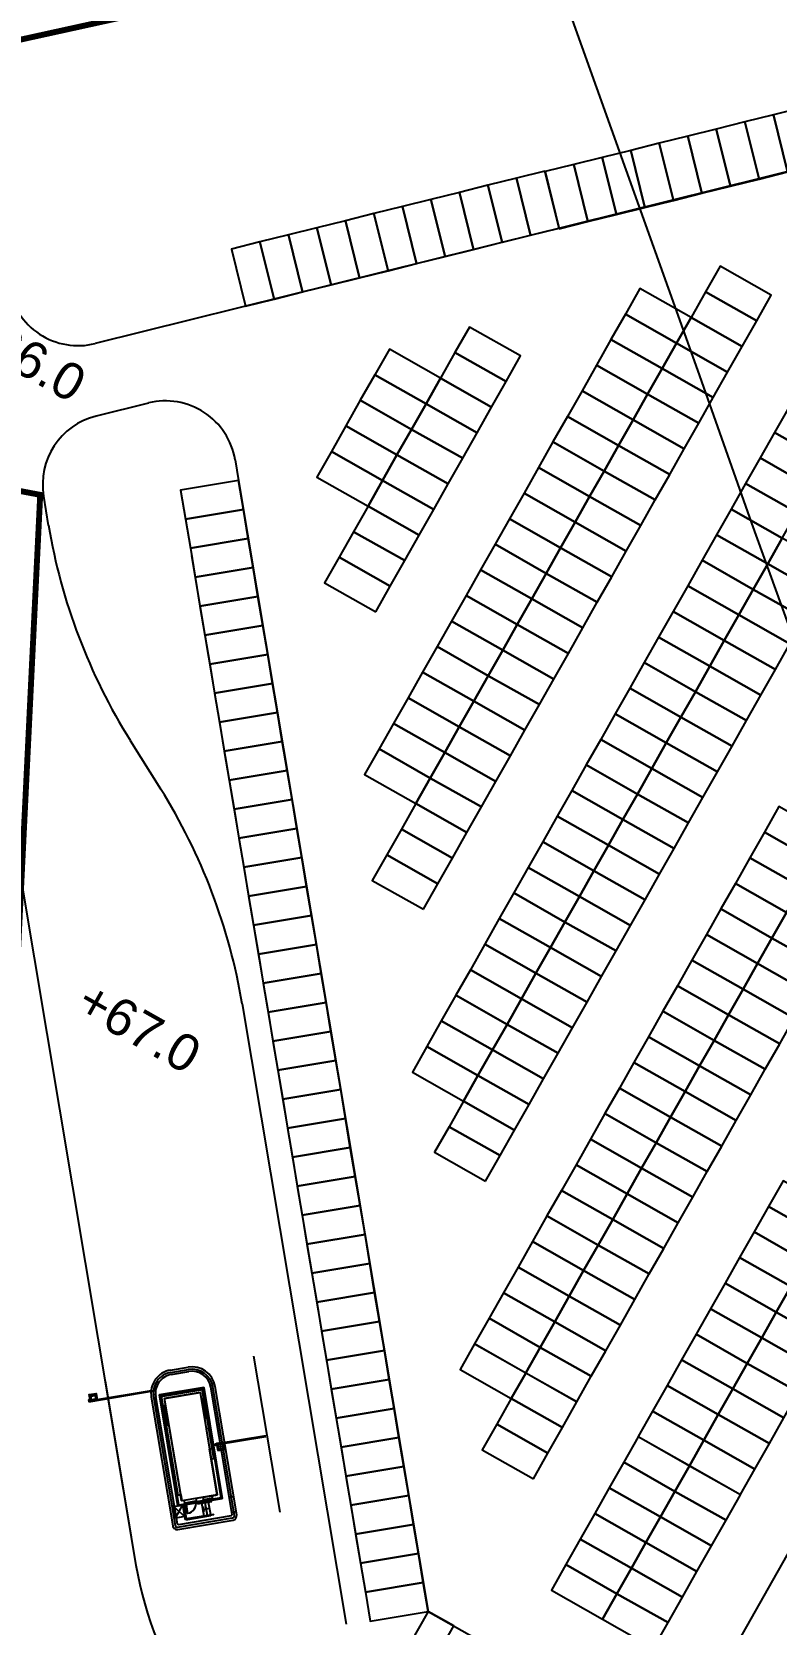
# Model space of a CAD drawing. Header units: millimetres. Extents: x 111502 to 977541, y 8702 to 1044108.
# Drawn here: x 489298.9 to 489362.3, y 240928.8 to 241064.2 of the extents above; entities that cross this region are included whole.
import ezdxf

# ---------------------------------------------------------------- set-up
doc = ezdxf.new("R2010")
doc.units = ezdxf.units.MM
doc.header["$LTSCALE"] = 0.25
doc.linetypes.add('DASHED2', pattern=[9.525, 6.35, -3.175])
for name, color, linetype in [('E HVSS As Laid HV', 10, 'Continuous'), ('X HVSS Site Background', 8, 'Continuous'), ('X HVSS Site Outline', 210, 'Continuous')]:
    doc.layers.add(name, color=color, linetype=linetype)
doc.styles.add('Proposed Employment Area - 11-089-MP013-01a$0$1250T25R', font='arial.ttf', dxfattribs={"height": 3125})
doc.styles.add('Proposed Employment Area - 11-089-MP013-01a$0$Standard', font='txt')

# ---------------------------------------------------------------- blocks, each defined once
blk = doc.blocks.new('Proposed Commercial Boundary - 09.02.22')
at = {"layer": 'X HVSS Site Outline'}
for points in [[(489296797, 240966199, 500, 500, 0), (489299649, 241024816, 500, 500, 0), (489284581, 241027641, 500, 500, 0.2352287)], [(489297521, 241063412, 500, 500, 0), (489299208, 241063782, 500, 500, 0), (489308497, 241065821, 500, 500, 0), (489317094, 241067990, 500, 500, 0), (489328631, 241070852, 500, 500, 0), (489339631, 241073910, 500, 500, 0), (489340739, 241074269, 500, 500, 0), (489351079, 241077627, 500, 500, 0), (489358771, 241079737, 500, 500, 0), (489370225, 241082311, 500, 500, 0), (489378459, 241085722, 500, 500, 0), (489389099, 241089267, 500, 500, 0), (489398804, 241092298, 500, 500, 0), (489411141, 241096608, 500, 500, 0), (489416792, 241098777, 500, 500, 0), (489424771, 241102013, 500, 500, 0), (489436340, 241105985, 500, 500, 0), (489447113, 241111113, 500, 500, 0)]]:
    blk.add_lwpolyline(points, format="xyseb", dxfattribs=at)
blk = doc.blocks.new('commercial background')
at = {"layer": 'X HVSS Site Background'}
for p, q in [((767.68, 626.32), (795.1, 462.9)), ((901.47, 594), (791.63, 566.74)), ((796.17, 561.69), (791.73, 560.58)), ((803.54, 556.86), (803.83, 555.11)), ((787.67, 551.29), (787.26, 553.77)), ((799.84, 548.69), (814.21, 463.06)), ((794.62, 533.01), (797.2, 528.89)), ((804.14, 510.61), (812.99, 457.88)), ((805.11, 480.67), (807.34, 467.39)), ((805.11, 480.67), (807.34, 467.39)), ((798.05, 479.48), (799.54, 479.73)), ((798.08, 479.28), (799.57, 479.53)), ((798.11, 479.11), (799.61, 479.36)), ((792.48, 478.55), (794.71, 465.27)), ((797.1, 477.38), (800.87, 478.01)), ((797.23, 477.28), (800.78, 477.88)), ((800.88, 476.98), (800.73, 477.87)), ((800.93, 476.99), (800.78, 477.88)), ((800.93, 476.99), (800.78, 477.88)), ((801.89, 471.98), (800.87, 478.01)), ((802.17, 473.84), (801.47, 478.03)), ((802.35, 473.87), (801.65, 478.06)), ((802.55, 473.9), (801.84, 478.09)), ((791.09, 476.86), (796.73, 477.81)), ((791.09, 476.86), (791.1, 476.79)), ((791.1, 476.79), (796.74, 477.73)), ((796.4, 477.18), (798.24, 466.25)), ((796.6, 477.21), (798.44, 466.28)), ((796.74, 477.73), (796.73, 477.81)), ((796.78, 477.24), (798.6, 466.41)), ((798.53, 468.83), (797.1, 477.38)), ((797.38, 476.39), (797.23, 477.28)), ((797.38, 476.39), (797.23, 477.28)), ((797.24, 477.23), (800.79, 477.83)), ((797.39, 476.45), (797.26, 477.24)), ((797.43, 476.4), (797.28, 477.29)), ((800.56, 477.56), (797.54, 477.06)), ((798.91, 468.89), (797.54, 477.06)), ((800.56, 477.56), (801.07, 474.48)), ((800.9, 477.03), (800.76, 477.82)), ((801.11, 475.3), (800.82, 477.02)), ((800.99, 476.19), (800.85, 476.98)), ((801.16, 475.3), (800.87, 477.03)), ((797.71, 474.73), (797.42, 476.45)), ((797.58, 475.62), (797.45, 476.41)), ((797.76, 474.73), (797.47, 476.46)), ((797.73, 474.78), (797.59, 475.57)), ((801.13, 475.35), (801, 476.14)), ((801.72, 471.95), (801.15, 475.35)), ((801.32, 474.52), (801.19, 475.31)), ((797.82, 473.93), (797.68, 474.72)), ((798.69, 468.86), (797.7, 474.77)), ((797.96, 473.09), (797.82, 473.88)), ((801.29, 474.52), (801.07, 474.48)), ((801.07, 474.48), (801.36, 472.75)), ((801.3, 474.5), (801.09, 474.47)), ((801.09, 474.47), (801.28, 473.32)), ((801.46, 473.68), (801.33, 474.47)), ((801.84, 473.2), (806.14, 473.92)), ((801.85, 473.12), (806.16, 473.84)), ((803.29, 467.19), (802.17, 473.84)), ((803.48, 467.13), (802.35, 473.87)), ((803.68, 467.16), (802.55, 473.9)), ((798.1, 472.26), (797.97, 473.04)), ((801.28, 473.32), (801.37, 472.77)), ((801.58, 472.79), (801.36, 472.75)), ((801.5, 471.91), (801.36, 472.75)), ((801.58, 472.8), (801.37, 472.77)), ((801.6, 472.84), (801.47, 473.63)), ((801.74, 472), (801.61, 472.79)), ((801.85, 473.12), (801.84, 473.2)), ((802.25, 473.13), (802.25, 473.13)), ((802.57, 473.24), (802.55, 473.32)), ((798.24, 471.42), (798.11, 472.21)), ((798.38, 470.58), (798.25, 471.37)), ((801.89, 471.98), (801.5, 471.91)), ((802.01, 468.87), (801.5, 471.91)), ((801.8, 471.95), (801.52, 471.9)), ((802.03, 468.86), (801.52, 471.9)), ((802.36, 468.63), (801.8, 471.96)), ((802.44, 468.57), (801.87, 471.98)), ((798.52, 469.74), (798.39, 470.53)), ((798.66, 468.9), (798.53, 469.69)), ((798.53, 468.83), (798.91, 468.89)), ((798.69, 467.95), (798.55, 468.83)), ((798.75, 468.03), (798.61, 468.84)), ((798.69, 468.86), (798.7, 468.85)), ((798.7, 468.85), (798.9, 468.88)), ((798.99, 468.35), (798.9, 468.88)), ((798.91, 468.89), (799, 468.37)), ((799.22, 468.39), (798.99, 468.35)), ((799.23, 468.4), (799, 468.37)), ((801.24, 468.37), (799.2, 468.03)), ((799.24, 468.24), (799.22, 468.39)), ((799.27, 468.11), (799.23, 468.4)), ((800.2, 468.4), (800.25, 468.41)), ((800.2, 468.4), (800.22, 468.3)), ((800.83, 468.67), (800.22, 468.57)), ((800.27, 468.28), (800.22, 468.57)), ((800.82, 468.66), (800.24, 468.56)), ((800.28, 468.28), (800.24, 468.56)), ((800.88, 468.38), (800.27, 468.28)), ((800.39, 468.18), (801.54, 468.37)), ((800.87, 468.38), (800.82, 468.66)), ((800.83, 468.67), (801.58, 468.8)), ((800.88, 468.38), (800.83, 468.67)), ((801.62, 468.59), (800.87, 468.46)), ((801.63, 468.54), (800.88, 468.41)), ((800.88, 468.42), (800.9, 468.3)), ((800.9, 468.3), (801.65, 468.43)), ((801.24, 468.37), (801.25, 468.32)), ((801.24, 468.37), (801.25, 468.32)), ((801.54, 468.37), (801.55, 468.32)), ((801.58, 468.8), (802.01, 468.87)), ((801.63, 468.51), (801.58, 468.8)), ((801.6, 468.79), (802.03, 468.86)), ((801.64, 468.51), (801.6, 468.79)), ((801.62, 468.59), (801.65, 468.43)), ((802.36, 468.63), (801.63, 468.51)), ((801.64, 468.44), (802.44, 468.57)), ((803.04, 468.67), (803.41, 468.74)), ((798.69, 467.95), (799.29, 468.04)), ((803.21, 467.08), (798.71, 466.33)), ((798.75, 468.03), (799.27, 468.11)), ((799.31, 466.73), (799.1, 468.01)), ((799.21, 467.98), (799.16, 467.97)), ((799.36, 466.79), (799.16, 467.97)), ((799.4, 466.85), (799.21, 467.98)), ((799.25, 468.24), (799.24, 468.24)), ((799.25, 468.24), (799.3, 468.25)), ((799.27, 468.14), (799.32, 468.15)), ((799.27, 468.11), (799.29, 468.04)), ((799.29, 468.04), (800.28, 468.21)), ((799.3, 468.25), (799.46, 467.29)), ((799.31, 468.2), (800.21, 468.35)), ((801.45, 467.09), (799.31, 466.73)), ((799.35, 468.21), (799.5, 467.3)), ((799.36, 466.79), (801.74, 467.19)), ((799.4, 466.85), (801.73, 467.24)), ((799.5, 467.3), (799.46, 467.29)), ((800.22, 468.3), (800.27, 468.31)), ((800.27, 468.28), (800.28, 468.21)), ((800.28, 468.21), (800.89, 468.31)), ((800.34, 468.2), (800.35, 468.12)), ((800.39, 468.2), (800.34, 468.2)), ((800.35, 468.12), (801.55, 468.32)), ((800.39, 468.2), (800.39, 468.18)), ((800.68, 468.28), (800.69, 468.23)), ((800.69, 468.18), (800.88, 467.09)), ((800.78, 467.64), (800.87, 467.87)), ((800.78, 467.64), (801.35, 467.73)), ((800.94, 467.44), (800.78, 467.64)), ((800.88, 467.04), (800.89, 467)), ((800.96, 468.32), (800.97, 468.28)), ((800.97, 468.23), (801.16, 467.14)), ((801.16, 467.09), (801.17, 467.04)), ((801.26, 468.27), (801.44, 467.19)), ((801.45, 467.14), (801.45, 467.09)), ((801.45, 467.14), (801.45, 467.09)), ((801.74, 467.19), (801.73, 467.24)), ((803.29, 467.19), (803.21, 467.08)), ((803.25, 467.39), (803.63, 467.45)), ((798.6, 466.41), (798.71, 466.33)), ((798.64, 466.13), (803.33, 466.92)), ((798.68, 465.93), (803.37, 466.72))]:
    blk.add_line(p, q, dxfattribs=at)
at = {"layer": 'X HVSS Site Background', "ltscale": 200}
for p, q in [((798.31, 467.88), (799.26, 467.03)), ((798.48, 466.89), (799.1, 468.01))]:
    blk.add_line(p, q, dxfattribs=at)
at = {"layer": 'X HVSS Site Background'}
for points in [[(848.11, 580.73), (850.53, 581.33), (849.33, 586.19), (846.9, 585.58)], [(850.53, 581.33), (852.96, 581.94), (851.75, 586.79), (849.33, 586.19)], [(843.25, 579.52), (845.68, 580.13), (844.47, 584.98), (842.05, 584.38)], [(845.68, 580.13), (848.11, 580.73), (846.9, 585.58), (844.47, 584.98)], [(838.4, 578.32), (840.83, 578.92), (839.62, 583.77), (837.19, 583.17)], [(840.83, 578.92), (843.25, 579.52), (842.05, 584.38), (839.62, 583.77)], [(833.55, 577.11), (835.98, 577.71), (834.77, 582.57), (832.34, 581.96)], [(835.98, 577.71), (838.4, 578.32), (837.19, 583.17), (834.77, 582.57)], [(826.26, 575.35), (828.68, 575.96), (827.48, 580.81), (825.05, 580.2)], [(828.68, 575.96), (831.11, 576.56), (829.9, 581.41), (827.48, 580.81)], [(831.12, 576.51), (833.55, 577.11), (832.34, 581.96), (829.92, 581.36)], [(821.41, 574.15), (823.83, 574.75), (822.63, 579.6), (820.2, 579)], [(823.83, 574.75), (826.26, 575.35), (825.05, 580.2), (822.63, 579.6)], [(816.55, 572.94), (818.98, 573.54), (817.77, 578.4), (815.35, 577.79)], [(818.98, 573.54), (821.41, 574.15), (820.2, 579), (817.77, 578.4)], [(811.7, 571.73), (814.13, 572.34), (812.92, 577.19), (810.49, 576.59)], [(814.13, 572.34), (816.55, 572.94), (815.35, 577.79), (812.92, 577.19)], [(804.42, 569.92), (806.85, 570.53), (805.64, 575.38), (803.22, 574.78)], [(806.85, 570.53), (809.27, 571.13), (808.07, 575.98), (805.64, 575.38)], [(809.27, 571.13), (811.7, 571.73), (810.49, 576.59), (808.07, 575.98)], [(847.91, 568.67), (849.14, 570.85), (844.79, 573.31), (843.56, 571.14)], [(841.09, 566.79), (842.33, 568.96), (837.98, 571.43), (836.74, 569.25)], [(846.68, 566.5), (847.91, 568.67), (843.56, 571.14), (842.33, 568.96)], [(839.86, 564.61), (841.09, 566.79), (836.74, 569.25), (835.51, 567.08)], [(845.44, 564.32), (846.68, 566.5), (842.33, 568.96), (841.09, 566.79)], [(826.59, 563.51), (827.83, 565.69), (823.48, 568.15), (822.24, 565.98)], [(819.78, 561.63), (821.01, 563.8), (816.66, 566.27), (815.43, 564.09)], [(825.36, 561.34), (826.59, 563.51), (822.24, 565.98), (821.01, 563.8)], [(838.63, 562.44), (839.86, 564.61), (835.51, 567.08), (834.28, 564.9)], [(844.21, 562.15), (845.44, 564.32), (841.09, 566.79), (839.86, 564.61)], [(837.4, 560.26), (838.63, 562.44), (834.28, 564.9), (833.05, 562.73)], [(842.98, 559.97), (844.21, 562.15), (839.86, 564.61), (838.63, 562.44)], [(818.55, 559.45), (819.78, 561.63), (815.43, 564.09), (814.19, 561.92)], [(824.13, 559.16), (825.36, 561.34), (821.01, 563.8), (819.78, 561.63)], [(817.31, 557.28), (818.55, 559.45), (814.19, 561.92), (812.96, 559.74)], [(836.16, 558.09), (837.4, 560.26), (833.05, 562.73), (831.81, 560.55)], [(841.75, 557.8), (842.98, 559.97), (838.63, 562.44), (837.4, 560.26)], [(822.9, 556.99), (824.13, 559.16), (819.78, 561.63), (818.55, 559.45)], [(834.93, 555.91), (836.16, 558.09), (831.81, 560.55), (830.58, 558.38)], [(853.78, 556.73), (855.01, 558.9), (850.66, 561.37), (849.43, 559.19)], [(816.08, 555.1), (817.31, 557.28), (812.96, 559.74), (811.73, 557.57)], [(821.66, 554.81), (822.9, 556.99), (818.55, 559.45), (817.31, 557.28)], [(840.51, 555.62), (841.75, 557.8), (837.4, 560.26), (836.16, 558.09)], [(852.55, 554.55), (853.78, 556.73), (849.43, 559.19), (848.2, 557.02)], [(833.7, 553.74), (834.93, 555.91), (830.58, 558.38), (829.35, 556.2)], [(839.28, 553.45), (840.51, 555.62), (836.16, 558.09), (834.93, 555.91)], [(814.85, 552.93), (816.08, 555.1), (811.73, 557.57), (810.5, 555.39)], [(820.43, 552.64), (821.66, 554.81), (817.31, 557.28), (816.08, 555.1)], [(851.32, 552.38), (852.55, 554.55), (848.2, 557.02), (846.97, 554.84)], [(804.24, 552.65), (803.83, 555.11), (798.9, 554.29), (799.31, 551.82)], [(819.2, 550.46), (820.43, 552.64), (816.08, 555.1), (814.85, 552.93)], [(832.47, 551.56), (833.7, 553.74), (829.35, 556.2), (828.12, 554.03)], [(838.05, 551.27), (839.28, 553.45), (834.93, 555.91), (833.7, 553.74)], [(831.23, 549.39), (832.47, 551.56), (828.12, 554.03), (826.88, 551.85)], [(836.82, 549.1), (838.05, 551.27), (833.7, 553.74), (832.47, 551.56)], [(850.08, 550.2), (851.32, 552.38), (846.97, 554.84), (845.73, 552.67)], [(804.66, 550.18), (804.24, 552.65), (799.31, 551.82), (799.73, 549.36)], [(817.97, 548.29), (819.2, 550.46), (814.85, 552.93), (813.62, 550.75)], [(848.85, 548.03), (850.08, 550.2), (845.73, 552.67), (844.5, 550.49)], [(830, 547.21), (831.23, 549.39), (826.88, 551.85), (825.65, 549.68)], [(835.58, 546.92), (836.82, 549.1), (832.47, 551.56), (831.23, 549.39)], [(805.07, 547.72), (804.66, 550.18), (799.73, 549.36), (800.14, 546.89)], [(816.73, 546.11), (817.97, 548.29), (813.62, 550.75), (812.38, 548.58)], [(828.77, 545.04), (830, 547.21), (825.65, 549.68), (824.42, 547.5)], [(847.62, 545.85), (848.85, 548.03), (844.5, 550.49), (843.27, 548.32)], [(853.2, 545.56), (854.43, 547.74), (850.08, 550.2), (848.85, 548.03)], [(815.5, 543.94), (816.73, 546.11), (812.38, 548.58), (811.15, 546.4)], [(834.35, 544.75), (835.58, 546.92), (831.23, 549.39), (830, 547.21)], [(846.39, 543.68), (847.62, 545.85), (843.27, 548.32), (842.04, 546.14)], [(805.48, 545.25), (805.07, 547.72), (800.14, 546.89), (800.55, 544.42)], [(827.54, 542.86), (828.77, 545.04), (824.42, 547.5), (823.19, 545.33)], [(833.12, 542.57), (834.35, 544.75), (830, 547.21), (828.77, 545.04)], [(851.97, 543.39), (853.2, 545.56), (848.85, 548.03), (847.62, 545.85)], [(845.15, 541.5), (846.39, 543.68), (842.04, 546.14), (840.8, 543.97)], [(850.74, 541.21), (851.97, 543.39), (847.62, 545.85), (846.39, 543.68)], [(805.9, 542.79), (805.48, 545.25), (800.55, 544.42), (800.97, 541.96)], [(826.3, 540.69), (827.54, 542.86), (823.19, 545.33), (821.95, 543.15)], [(831.89, 540.4), (833.12, 542.57), (828.77, 545.04), (827.54, 542.86)], [(825.07, 538.51), (826.3, 540.69), (821.95, 543.15), (820.72, 540.98)], [(830.65, 538.22), (831.89, 540.4), (827.54, 542.86), (826.3, 540.69)], [(843.92, 539.33), (845.15, 541.5), (840.8, 543.97), (839.57, 541.79)], [(849.5, 539.04), (850.74, 541.21), (846.39, 543.68), (845.15, 541.5)], [(806.31, 540.32), (805.9, 542.79), (800.97, 541.96), (801.38, 539.49)], [(842.69, 537.15), (843.92, 539.33), (839.57, 541.79), (838.34, 539.62)], [(848.27, 536.86), (849.5, 539.04), (845.15, 541.5), (843.92, 539.33)], [(806.73, 537.85), (806.31, 540.32), (801.38, 539.49), (801.79, 537.03)], [(823.84, 536.34), (825.07, 538.51), (820.72, 540.98), (819.49, 538.8)], [(829.42, 536.05), (830.65, 538.22), (826.3, 540.69), (825.07, 538.51)], [(822.61, 534.16), (823.84, 536.34), (819.49, 538.8), (818.26, 536.63)], [(841.46, 534.98), (842.69, 537.15), (838.34, 539.62), (837.11, 537.44)], [(847.04, 534.69), (848.27, 536.86), (843.92, 539.33), (842.69, 537.15)], [(807.14, 535.39), (806.73, 537.85), (801.79, 537.03), (802.21, 534.56)], [(828.19, 533.87), (829.42, 536.05), (825.07, 538.51), (823.84, 536.34)], [(840.22, 532.8), (841.46, 534.98), (837.11, 537.44), (835.87, 535.27)], [(821.37, 531.99), (822.61, 534.16), (818.26, 536.63), (817.02, 534.45)], [(826.96, 531.7), (828.19, 533.87), (823.84, 536.34), (822.61, 534.16)], [(845.81, 532.51), (847.04, 534.69), (842.69, 537.15), (841.46, 534.98)], [(807.55, 532.92), (807.14, 535.39), (802.21, 534.56), (802.62, 532.1)], [(838.99, 530.63), (840.22, 532.8), (835.87, 535.27), (834.64, 533.09)], [(844.57, 530.34), (845.81, 532.51), (841.46, 534.98), (840.22, 532.8)], [(820.14, 529.81), (821.37, 531.99), (817.02, 534.45), (815.79, 532.28)], [(825.72, 529.52), (826.96, 531.7), (822.61, 534.16), (821.37, 531.99)], [(807.97, 530.46), (807.55, 532.92), (802.62, 532.1), (803.04, 529.63)], [(818.91, 527.64), (820.14, 529.81), (815.79, 532.28), (814.56, 530.1)], [(824.49, 527.35), (825.72, 529.52), (821.37, 531.99), (820.14, 529.81)], [(837.76, 528.45), (838.99, 530.63), (834.64, 533.09), (833.41, 530.92)], [(843.34, 528.16), (844.57, 530.34), (840.22, 532.8), (838.99, 530.63)], [(836.53, 526.27), (837.76, 528.45), (833.41, 530.92), (832.18, 528.74)], [(808.38, 527.99), (807.97, 530.46), (803.04, 529.63), (803.45, 527.17)], [(823.26, 525.17), (824.49, 527.35), (820.14, 529.81), (818.91, 527.64)], [(842.11, 525.99), (843.34, 528.16), (838.99, 530.63), (837.76, 528.45)], [(808.79, 525.53), (808.38, 527.99), (803.45, 527.17), (803.86, 524.7)], [(835.29, 524.1), (836.53, 526.27), (832.18, 528.74), (830.94, 526.56)], [(840.88, 523.81), (842.11, 525.99), (837.76, 528.45), (836.53, 526.27)], [(822.03, 523), (823.26, 525.17), (818.91, 527.64), (817.68, 525.46)], [(852.91, 522.74), (854.14, 524.91), (849.79, 527.38), (848.56, 525.2)], [(809.21, 523.06), (808.79, 525.53), (803.86, 524.7), (804.28, 522.23)], [(820.79, 520.82), (822.03, 523), (817.68, 525.46), (816.44, 523.29)], [(834.06, 521.92), (835.29, 524.1), (830.94, 526.56), (829.71, 524.39)], [(839.64, 521.63), (840.88, 523.81), (836.53, 526.27), (835.29, 524.1)], [(832.83, 519.75), (834.06, 521.92), (829.71, 524.39), (828.48, 522.21)], [(838.41, 519.46), (839.64, 521.63), (835.29, 524.1), (834.06, 521.92)], [(851.68, 520.56), (852.91, 522.74), (848.56, 525.2), (847.33, 523.03)], [(809.62, 520.6), (809.21, 523.06), (804.28, 522.23), (804.69, 519.77)], [(819.56, 518.65), (820.79, 520.82), (816.44, 523.29), (815.21, 521.11)], [(850.45, 518.39), (851.68, 520.56), (847.33, 523.03), (846.1, 520.85)], [(831.6, 517.57), (832.83, 519.75), (828.48, 522.21), (827.25, 520.04)], [(837.18, 517.28), (838.41, 519.46), (834.06, 521.92), (832.83, 519.75)], [(810.03, 518.13), (809.62, 520.6), (804.69, 519.77), (805.1, 517.3)], [(830.36, 515.4), (831.6, 517.57), (827.25, 520.04), (826.01, 517.86)], [(849.21, 516.21), (850.45, 518.39), (846.1, 520.85), (844.86, 518.68)], [(835.95, 515.11), (837.18, 517.28), (832.83, 519.75), (831.6, 517.57)], [(847.98, 514.04), (849.21, 516.21), (844.86, 518.68), (843.63, 516.5)], [(810.45, 515.67), (810.03, 518.13), (805.1, 517.3), (805.52, 514.84)], [(829.13, 513.22), (830.36, 515.4), (826.01, 517.86), (824.78, 515.69)], [(834.71, 512.93), (835.95, 515.11), (831.6, 517.57), (830.36, 515.4)], [(853.56, 513.75), (854.8, 515.92), (850.45, 518.39), (849.21, 516.21)], [(846.75, 511.86), (847.98, 514.04), (843.63, 516.5), (842.4, 514.33)], [(852.33, 511.57), (853.56, 513.75), (849.21, 516.21), (847.98, 514.04)], [(810.86, 513.2), (810.45, 515.67), (805.52, 514.84), (805.93, 512.37)], [(827.9, 511.05), (829.13, 513.22), (824.78, 515.69), (823.55, 513.51)], [(833.48, 510.76), (834.71, 512.93), (830.36, 515.4), (829.13, 513.22)], [(811.28, 510.73), (810.86, 513.2), (805.93, 512.37), (806.34, 509.91)], [(826.67, 508.87), (827.9, 511.05), (823.55, 513.51), (822.32, 511.34)], [(832.25, 508.58), (833.48, 510.76), (829.13, 513.22), (827.9, 511.05)], [(845.52, 509.69), (846.75, 511.86), (842.4, 514.33), (841.17, 512.15)], [(851.1, 509.4), (852.33, 511.57), (847.98, 514.04), (846.75, 511.86)], [(844.28, 507.51), (845.52, 509.69), (841.17, 512.15), (839.93, 509.98)], [(849.87, 507.22), (851.1, 509.4), (846.75, 511.86), (845.52, 509.69)], [(811.69, 508.27), (811.28, 510.73), (806.34, 509.91), (806.76, 507.44)], [(825.43, 506.7), (826.67, 508.87), (822.32, 511.34), (821.08, 509.16)], [(831.02, 506.41), (832.25, 508.58), (827.9, 511.05), (826.67, 508.87)], [(824.2, 504.52), (825.43, 506.7), (821.08, 509.16), (819.85, 506.99)], [(843.05, 505.34), (844.28, 507.51), (839.93, 509.98), (838.7, 507.8)], [(848.63, 505.05), (849.87, 507.22), (845.52, 509.69), (844.28, 507.51)], [(812.1, 505.8), (811.69, 508.27), (806.76, 507.44), (807.17, 504.98)], [(829.78, 504.23), (831.02, 506.41), (826.67, 508.87), (825.43, 506.7)], [(841.82, 503.16), (843.05, 505.34), (838.7, 507.8), (837.47, 505.63)], [(822.97, 502.35), (824.2, 504.52), (819.85, 506.99), (818.62, 504.81)], [(828.55, 502.06), (829.78, 504.23), (825.43, 506.7), (824.2, 504.52)], [(847.4, 502.87), (848.63, 505.05), (844.28, 507.51), (843.05, 505.34)], [(812.52, 503.34), (812.1, 505.8), (807.17, 504.98), (807.59, 502.51)], [(840.59, 500.99), (841.82, 503.16), (837.47, 505.63), (836.24, 503.45)], [(846.17, 500.7), (847.4, 502.87), (843.05, 505.34), (841.82, 503.16)], [(827.32, 499.88), (828.55, 502.06), (824.2, 504.52), (822.97, 502.35)], [(812.93, 500.87), (812.52, 503.34), (807.59, 502.51), (808, 500.04)], [(826.09, 497.71), (827.32, 499.88), (822.97, 502.35), (821.74, 500.17)], [(839.35, 498.81), (840.59, 500.99), (836.24, 503.45), (835, 501.28)], [(844.94, 498.52), (846.17, 500.7), (841.82, 503.16), (840.59, 500.99)], [(813.34, 498.41), (812.93, 500.87), (808, 500.04), (808.41, 497.58)], [(838.12, 496.64), (839.35, 498.81), (835, 501.28), (833.77, 499.1)], [(843.7, 496.35), (844.94, 498.52), (840.59, 500.99), (839.35, 498.81)], [(824.85, 495.53), (826.09, 497.71), (821.74, 500.17), (820.5, 498)], [(813.76, 495.94), (813.34, 498.41), (808.41, 497.58), (808.83, 495.11)], [(836.89, 494.46), (838.12, 496.64), (833.77, 499.1), (832.54, 496.93)], [(842.47, 494.17), (843.7, 496.35), (839.35, 498.81), (838.12, 496.64)], [(835.66, 492.29), (836.89, 494.46), (832.54, 496.93), (831.31, 494.75)], [(814.17, 493.48), (813.76, 495.94), (808.83, 495.11), (809.24, 492.65)], [(841.24, 492), (842.47, 494.17), (838.12, 496.64), (836.89, 494.46)], [(853.27, 490.93), (854.5, 493.1), (850.15, 495.57), (848.92, 493.39)], [(834.42, 490.11), (835.66, 492.29), (831.31, 494.75), (830.07, 492.58)], [(840.01, 489.82), (841.24, 492), (836.89, 494.46), (835.66, 492.29)], [(814.59, 491.01), (814.17, 493.48), (809.24, 492.65), (809.65, 490.18)], [(852.04, 488.75), (853.27, 490.93), (848.92, 493.39), (847.69, 491.22)], [(833.19, 487.94), (834.42, 490.11), (830.07, 492.58), (828.84, 490.4)], [(838.77, 487.65), (840.01, 489.82), (835.66, 492.29), (834.42, 490.11)], [(815, 488.54), (814.59, 491.01), (809.65, 490.18), (810.07, 487.72)], [(831.96, 485.76), (833.19, 487.94), (828.84, 490.4), (827.61, 488.23)], [(837.54, 485.47), (838.77, 487.65), (834.42, 490.11), (833.19, 487.94)], [(850.8, 486.58), (852.04, 488.75), (847.69, 491.22), (846.45, 489.04)], [(849.57, 484.4), (850.8, 486.58), (846.45, 489.04), (845.22, 486.87)], [(815.41, 486.08), (815, 488.54), (810.07, 487.72), (810.48, 485.25)], [(830.73, 483.59), (831.96, 485.76), (827.61, 488.23), (826.38, 486.05)], [(836.31, 483.3), (837.54, 485.47), (833.19, 487.94), (831.96, 485.76)], [(815.83, 483.61), (815.41, 486.08), (810.48, 485.25), (810.9, 482.79)], [(829.49, 481.41), (830.73, 483.59), (826.38, 486.05), (825.14, 483.88)], [(848.34, 482.23), (849.57, 484.4), (845.22, 486.87), (843.99, 484.69)], [(853.92, 481.94), (855.15, 484.11), (850.8, 486.58), (849.57, 484.4)], [(835.08, 481.12), (836.31, 483.3), (831.96, 485.76), (830.73, 483.59)], [(847.11, 480.05), (848.34, 482.23), (843.99, 484.69), (842.76, 482.52)], [(816.24, 481.15), (815.83, 483.61), (810.9, 482.79), (811.31, 480.32)], [(828.26, 479.24), (829.49, 481.41), (825.14, 483.88), (823.91, 481.7)], [(833.84, 478.95), (835.08, 481.12), (830.73, 483.59), (829.49, 481.41)], [(852.69, 479.76), (853.92, 481.94), (849.57, 484.4), (848.34, 482.23)], [(845.87, 477.88), (847.11, 480.05), (842.76, 482.52), (841.52, 480.34)], [(851.46, 477.59), (852.69, 479.76), (848.34, 482.23), (847.11, 480.05)], [(816.65, 478.68), (816.24, 481.15), (811.31, 480.32), (811.72, 477.85)], [(827.03, 477.06), (828.27, 479.23), (823.91, 481.7), (822.68, 479.52)], [(832.61, 476.77), (833.84, 478.95), (829.49, 481.41), (828.26, 479.24)], [(831.38, 474.59), (832.62, 476.77), (828.27, 479.23), (827.03, 477.06)], [(844.64, 475.7), (845.87, 477.88), (841.52, 480.34), (840.29, 478.17)], [(850.22, 475.41), (851.46, 477.59), (847.11, 480.05), (845.87, 477.88)], [(802.44, 468.57), (798.69, 467.95), (797.1, 477.38), (800.87, 478.01)], [(798.63, 467.93), (802.46, 468.58), (800.87, 478.01), (797.1, 477.38)], [(802.44, 468.57), (800.87, 478.01), (797.11, 477.38), (798.69, 467.95)], [(817.07, 476.22), (816.65, 478.68), (811.72, 477.85), (812.14, 475.39)], [(843.41, 473.53), (844.64, 475.7), (840.29, 478.17), (839.06, 475.99)], [(848.99, 473.24), (850.22, 475.41), (845.87, 477.88), (844.64, 475.7)], [(791.5, 476.98), (791.08, 476.91), (791.09, 476.86), (791.51, 476.93)], [(791.2, 477.31), (791.67, 477.39), (791.74, 476.97), (791.27, 476.89)], [(791.26, 477.27), (791.63, 477.33), (791.68, 477.01), (791.31, 476.95)], [(802.01, 468.87), (799, 468.37), (797.54, 477.06), (800.56, 477.56)], [(800.83, 476.97), (800.82, 477.02), (800.87, 477.03), (800.88, 476.98)], [(800.88, 476.98), (800.87, 477.03), (800.92, 477.04), (800.93, 476.99)], [(830.15, 472.42), (831.38, 474.59), (827.03, 477.06), (825.8, 474.88)], [(797.43, 476.4), (797.42, 476.45), (797.37, 476.44), (797.38, 476.39)], [(797.48, 476.41), (797.47, 476.46), (797.42, 476.45), (797.43, 476.4)], [(797.62, 475.57), (797.61, 475.62), (797.56, 475.61), (797.57, 475.56)], [(800.97, 476.13), (800.96, 476.18), (801.01, 476.19), (801.02, 476.14)], [(801.11, 475.3), (801.1, 475.35), (801.15, 475.35), (801.16, 475.3)], [(801.16, 475.3), (801.15, 475.35), (801.2, 475.36), (801.21, 475.31)], [(817.48, 473.75), (817.07, 476.22), (812.14, 475.39), (812.55, 472.92)], [(842.18, 471.35), (843.41, 473.53), (839.06, 475.99), (837.83, 473.82)], [(847.76, 471.06), (848.99, 473.24), (844.64, 475.7), (843.41, 473.53)], [(797.71, 474.73), (797.7, 474.77), (797.65, 474.77), (797.66, 474.72)], [(797.76, 474.73), (797.75, 474.78), (797.7, 474.77), (797.71, 474.73)], [(797.85, 473.89), (797.84, 473.94), (797.79, 473.93), (797.8, 473.88)], [(801.3, 474.47), (801.29, 474.52), (801.34, 474.52), (801.35, 474.47)], [(828.92, 470.24), (830.15, 472.42), (825.8, 474.88), (824.57, 472.71)], [(840.95, 469.17), (842.18, 471.35), (837.83, 473.81), (836.6, 471.64)], [(797.99, 473.05), (797.98, 473.1), (797.93, 473.09), (797.94, 473.04)], [(801.44, 473.63), (801.43, 473.68), (801.48, 473.69), (801.49, 473.64)], [(801.58, 472.79), (801.57, 472.84), (801.62, 472.85), (801.63, 472.8)], [(802.28, 473.14), (801.86, 473.07), (801.85, 473.12), (802.27, 473.19)], [(802.06, 472.63), (802.65, 472.73), (802.55, 473.33), (801.96, 473.23)], [(802.11, 472.73), (802.58, 472.81), (802.51, 473.23), (802.04, 473.15)], [(802.15, 472.79), (802.52, 472.85), (802.47, 473.17), (802.1, 473.11)], [(817.9, 471.29), (817.48, 473.75), (812.55, 472.92), (812.96, 470.46)], [(846.53, 468.89), (847.76, 471.06), (843.41, 473.53), (842.18, 471.35)], [(798.13, 472.21), (798.12, 472.26), (798.07, 472.25), (798.08, 472.2)], [(798.27, 471.37), (798.26, 471.42), (798.21, 471.41), (798.22, 471.36)], [(801.72, 471.95), (801.72, 472), (801.76, 472.01), (801.77, 471.96)], [(818.31, 468.82), (817.9, 471.29), (812.96, 470.46), (813.38, 467.99)], [(839.72, 467), (840.95, 469.17), (836.6, 471.64), (835.37, 469.46)], [(845.3, 466.71), (846.53, 468.88), (842.18, 471.35), (840.95, 469.17)], [(798.41, 470.53), (798.4, 470.58), (798.35, 470.58), (798.36, 470.53)], [(798.55, 469.7), (798.54, 469.75), (798.5, 469.74), (798.5, 469.69)], [(798.69, 468.86), (798.69, 468.91), (798.64, 468.9), (798.64, 468.85)], [(818.72, 466.35), (818.31, 468.82), (813.38, 467.99), (813.79, 465.53)], [(838.48, 464.82), (839.72, 467), (835.37, 469.46), (834.13, 467.29)], [(844.07, 464.53), (845.3, 466.71), (840.95, 469.17), (839.72, 467)], [(837.25, 462.65), (838.48, 464.82), (834.13, 467.29), (832.9, 465.11)], [(819.14, 463.89), (818.72, 466.35), (813.79, 465.53), (814.21, 463.06)], [(842.83, 462.36), (844.07, 464.53), (839.72, 467), (838.48, 464.82)], [(836.02, 460.47), (837.25, 462.65), (832.9, 465.11), (831.67, 462.94)], [(841.6, 460.18), (842.83, 462.36), (838.48, 464.82), (837.25, 462.65)], [(819.55, 461.42), (819.14, 463.89), (814.21, 463.06), (814.62, 460.6)], [(834.79, 458.3), (836.02, 460.47), (831.67, 462.94), (830.44, 460.76)], [(840.37, 458.01), (841.6, 460.18), (837.25, 462.65), (836.02, 460.47)], [(819.96, 458.96), (819.55, 461.42), (814.62, 460.6), (815.03, 458.13)], [(839.14, 455.83), (840.37, 458.01), (836.02, 460.47), (834.79, 458.3)], [(822.14, 457.73), (819.96, 458.96), (817.5, 454.61), (819.67, 453.38)]]:
    blk.add_lwpolyline(points, close=True, dxfattribs=at)
at = {"layer": 'X HVSS Site Background', "const_width": 2, "flags": 128}
blk.add_lwpolyline([(1051.81, 240.88), (1037.81, 247.56, 0.001174), (991.06, 269.75, -0.019302), (924.58, 304.31, -0.035007), (860, 347.36, -0.229683), (849.26, 368.95, 0.257701), (828.59, 405.55, 0.025998), (796.23, 423.24, -0.248095), (769.13, 459.92, 0.040658), (757.24, 510.43, -0.017766), (748.81, 540.09, 0.316165), (729.75, 556.71), (725.67, 557.32)], format="xyb", dxfattribs=at)
at = {"layer": 'X HVSS Site Background', "flags": 128}
blk.add_lwpolyline([(803.83, 555.11), (819.96, 458.96), (841.05, 447.05), (858.37, 477.62)], dxfattribs=at)
at = {"layer": 'X HVSS Site Background'}
for points in [[(800.73, 477.84), (800.08, 477.73)], [(791.82, 476.91), (791.82, 476.9), (791.23, 476.8), (791.13, 477.39), (791.72, 477.49), (791.8, 476.98)], [(797.28, 477.26), (797.93, 477.37)], [(797.93, 477.4), (797.94, 477.35)], [(797.98, 477.38), (798.64, 477.49)], [(797.98, 477.41), (797.99, 477.36)], [(798.63, 477.51), (798.64, 477.47)], [(798.68, 477.5), (799.34, 477.61)], [(798.68, 477.52), (798.69, 477.48)], [(799.33, 477.63), (799.34, 477.58)], [(799.38, 477.62), (800.03, 477.73)], [(799.38, 477.64), (799.39, 477.59)], [(800.03, 477.75), (800.04, 477.7)], [(800.08, 477.76), (800.09, 477.71)], [(801.77, 471.96), (801.21, 475.31)], [(798.64, 468.85), (797.65, 474.77)], [(800.88, 468.42), (800.87, 468.46)], [(800.92, 468.45), (801.57, 468.56)], [(800.92, 468.42), (800.92, 468.47)], [(801.58, 468.53), (801.57, 468.58)], [(801.63, 468.54), (801.62, 468.59)]]:
    blk.add_lwpolyline(points, dxfattribs=at)
at = {"layer": 'X HVSS Site Background', "ltscale": 200}
blk.add_lwpolyline([(798.31, 467.88), (799.1, 468.01), (799.26, 467.03), (798.48, 466.89)], close=True, dxfattribs=at)
at = {"layer": 'X HVSS Site Background'}
for centre, radius, start, end in [((797, 586.33), 15, 103.9623, 189.5253), ((790.19, 572.57), 6, 189.5253, 283.9623), ((797.62, 555.87), 6, 9.5253, 103.9623), ((793.17, 554.76), 6, 103.9623, 189.5253), ((836.98, 559.57), 50, 189.5253, 212.0769), ((754.83, 502.34), 50, 9.5258, 32.0769), ((798.38, 477.51), 2, 99.5258, 189.527), ((798.38, 477.51), 1.8, 99.5258, 189.527), ((799.87, 477.76), 2, 9.5258, 99.5258), ((799.87, 477.76), 1.8, 9.5258, 99.5258), ((799.87, 477.76), 1.62, 9.5258, 99.5258), ((798.38, 477.51), 1.62, 99.5258, 189.527), ((799.36, 468.16), 0.87, 279.5264, 9.5264), ((803.3, 467.1), 0.18, 279.5248, 9.5258), ((803.3, 467.1), 0.38, 279.5258, 9.5258), ((798.61, 466.31), 0.38, 189.5258, 279.5258), ((798.61, 466.31), 0.18, 189.5258, 279.5269), ((824.69, 467.86), 30, 189.5253, 240.4849)]:
    blk.add_arc(centre, radius, start, end, dxfattribs=at)
at = {"layer": 'X HVSS Site Background', "char_height": 3.125, "attachment_point": 1, "rotation": 330.5486, "style": 'Proposed Employment Area - 11-089-MP013-01a$0$1250T25R'}
for s, insert in [('+66.0', (781.56, 569.78)), ('+67.0', (791.34, 512.71))]:
    blk.add_mtext_dynamic_manual_height_columns(s, width=18.6323, gutter_width=15.62, heights=[0], dxfattribs=dict(at, insert=insert))
at = {"layer": 'X HVSS Site Background', "style": 'Proposed Employment Area - 11-089-MP013-01a$0$Standard'}
for p, rotation in [((485.88, 899.5), 95.9302), ((729.37, 850.69), 240.5366), ((319.53, 839.47), 95.9302), ((520.9, 756.6), 330.4683), ((1582.14, 507.49), 240.4683), ((1846.75, 293.1), 209.3143), ((1096.5, 265.37), 60.4683)]:
    blk.add_attdef('NOOFPARKINGSPACES', p, '', height=0.3, rotation=rotation, dxfattribs=at)
blk = doc.blocks.new('OS MAP 060722')
at = {"layer": 'X HVSS Site Background'}
blk.add_lwpolyline([(581.98, 1802.63), (579.13, 1810.08), (574.53, 1823.28), (571.38, 1832.18), (568.43, 1840.48), (557.44, 1873.69), (556.81, 1876.2), (549.61, 1896.1), (545.01, 1909.1), (530.32, 1950.17)], dxfattribs=at)
at = {"layer": 'X HVSS Site Background', "flags": 128}
blk.add_lwpolyline([(581.98, 1802.63), (579.13, 1810.08), (579.13, 1810.08), (574.53, 1823.28), (574.53, 1823.28), (571.38, 1832.18), (571.38, 1832.18), (568.43, 1840.48), (568.43, 1840.48), (557.44, 1873.69), (557.44, 1873.69), (556.81, 1876.2), (556.81, 1876.2), (549.61, 1896.1), (549.61, 1896.1), (545.01, 1909.1), (545.01, 1909.1), (530.32, 1950.17)], dxfattribs=at)

msp = doc.modelspace()

# ---------------------------------------------------------------- linework, layer by layer
at = {"lineweight": 0}
msp.add_circle((488727.82, 239008.33), 11388.42, dxfattribs=at)

# ---------------------------------------------------------------- block references
at = {"layer": 'E HVSS As Laid HV', "linetype": 'DASHED2', "lineweight": 0}
msp.add_blockref('OS MAP 060722', (488810.58, 239126.31), dxfattribs=at)
at = {"layer": 'X HVSS Site Background', "lineweight": 0}
msp.add_blockref('commercial background', (488512.69, 240470.93), dxfattribs=at)
at = {"layer": 'X HVSS Site Outline', "lineweight": 0, "xscale": 0.001, "yscale": 0.001, "zscale": 0.001}
msp.add_blockref('Proposed Commercial Boundary - 09.02.22', (0, 0), dxfattribs=at)

doc.saveas('drawing.dxf')
